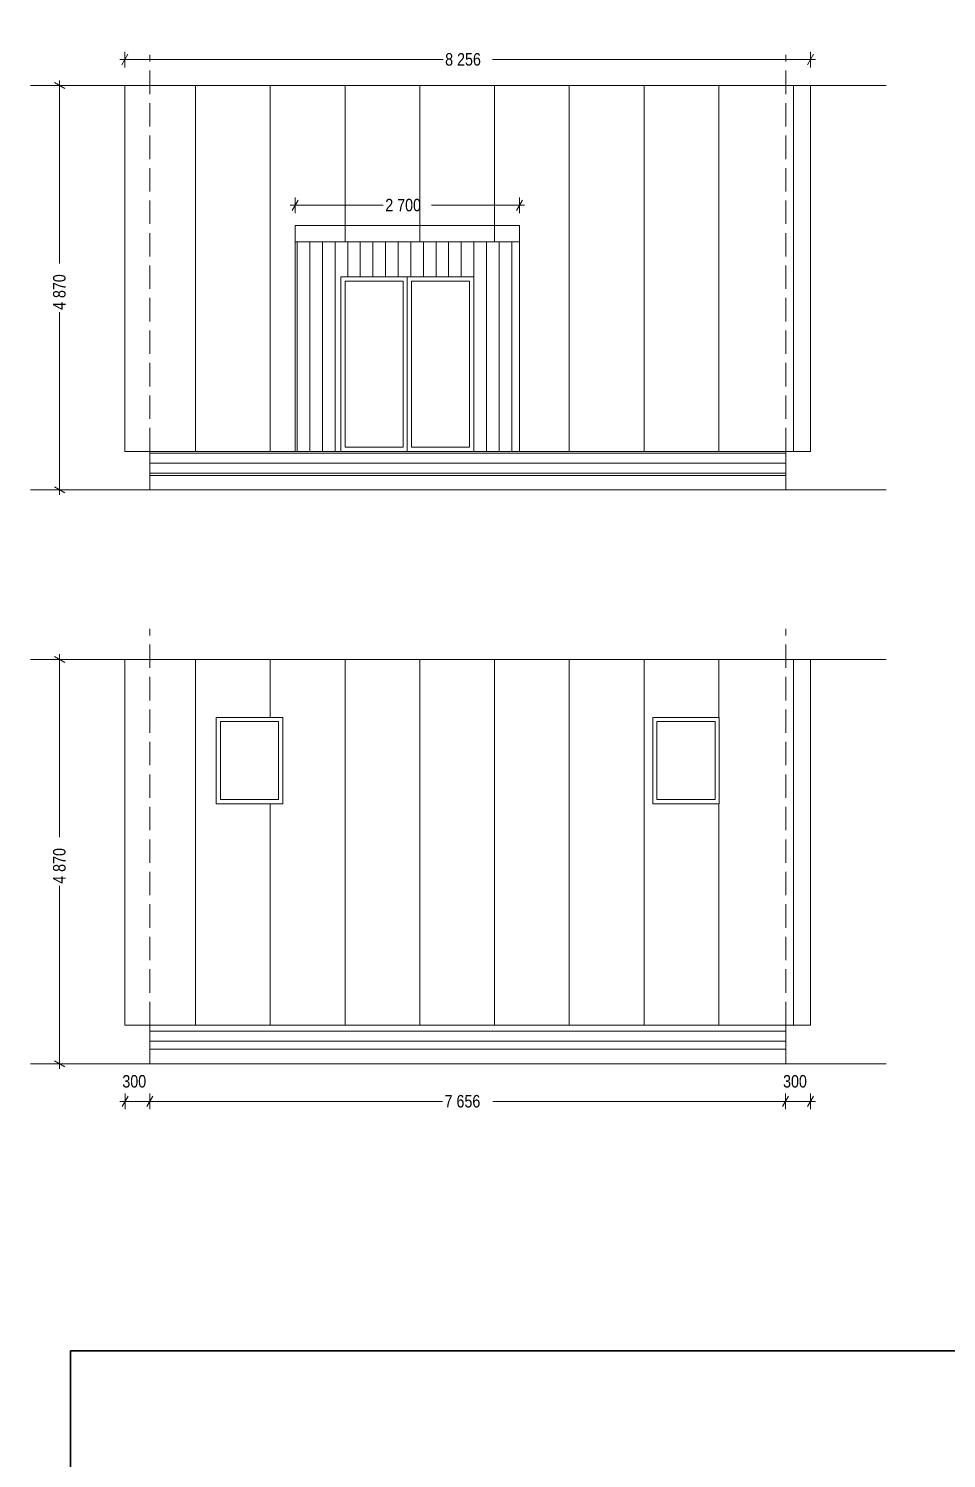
# Model space of a CAD drawing. Header units: millimetres. Extents: x -435615 to -398389, y 64121 to 101077.
# Drawn here: x -423210 to -412158, y 79814 to 97035 of the extents above; entities that cross this region are included whole.
import ezdxf

# ---------------------------------------------------------------- set-up
doc = ezdxf.new("R2010")
doc.units = ezdxf.units.MM
doc.header["$MEASUREMENT"] = 0
doc.linetypes.add('Hidden Line', pattern=[391.222223, 282.222223, -109])
for name, color, linetype, lineweight in [('2D Drafting - General_Pen_No__1', 7, 'Continuous', 13), ('2D Drafting - General_Pen_No__6', 5, 'Continuous', 35), ('Dimensioning - General_Pen_No__1', 7, 'Continuous', 13)]:
    doc.layers.add(name, color=color, linetype=linetype, lineweight=lineweight)
doc.layers.add('2D Drafting - General_Pen_No__102', color=7, linetype='Continuous', lineweight=13, true_color=0xcccccc)
doc.layers.add('2D Drafting - General_Pen_No__61', color=7, linetype='Continuous', lineweight=20, true_color=0x6a6a6a)
doc.layers.add('Dimensioning - General', color=7, linetype='Continuous')
doc.styles.add('GENERATED_STYLE_1', font='techl___.ttf')
doc.dimstyles.new('GENERATED_STYLE__1', dxfattribs={"dimtxt": 150, "dimasz": 95, "dimexe": 0.18, "dimexo": 0.0625, "dimgap": 0.09, "dimtad": 0, "dimtih": 1, "dimtoh": 1, "dimdec": 0, "dimzin": 0, "dimdsep": 46, "dimtxsty": 'GENERATED_STYLE_1', "dimblk": 'ARROWHEAD_2', "dimblk1": 'ARROWHEAD_2', "dimblk2": 'ARROWHEAD_2', "dimcen": 0.09, "dimse1": 1, "dimse2": 1, "dimclrd": 7, "dimclre": 7, "dimclrt": 7, "dimadec": 0, "dimazin": 0, "dimtfac": 1, "dimtdec": 4, "dimtmove": 0, "dimatfit": 3, "dimfxl": 1, "dimtolj": 1, "dimtzin": 0, "dimarcsym": 0})
doc.dimstyles.new('GENERATED_STYLE__2', dxfattribs={"dimtxt": 150, "dimasz": 95, "dimexe": 0.18, "dimexo": 0.0625, "dimgap": 0.09, "dimtad": 0, "dimdec": 0, "dimzin": 0, "dimdsep": 46, "dimtxsty": 'GENERATED_STYLE_1', "dimblk": 'ARROWHEAD_2', "dimblk1": 'ARROWHEAD_2', "dimblk2": 'ARROWHEAD_2', "dimcen": 0.09, "dimse1": 1, "dimse2": 1, "dimclrd": 7, "dimclre": 7, "dimclrt": 7, "dimadec": 0, "dimazin": 0, "dimtfac": 1, "dimtdec": 4, "dimtmove": 0, "dimatfit": 3, "dimfxl": 1, "dimtolj": 1, "dimtzin": 0, "dimarcsym": 0})
pattern_1 = [(90, (0, 0), (-900, 0), [])]
pattern_2 = [(0, (0, 0), (0, 120), [])]

# ---------------------------------------------------------------- blocks, each defined once
blk = doc.blocks.new('*D303')
at = {"layer": 'Dimensioning - General_Pen_No__1', "color": 7, "linetype": 'Continuous', "lineweight": 13, "transparency": 16777216}
for p, q in [((-422049, 84020), (-422049, 84208)), ((-421750, 84020), (-421750, 84208)), ((-422111, 84114), (-422049, 84114)), ((-422013, 84177), (-422085, 84052)), ((-422049, 84114), (-421750, 84114)), ((-421714, 84177), (-421786, 84052))]:
    blk.add_line(p, q, dxfattribs=at)
at = {"layer": 'Dimensioning - General_Pen_No__1', "color": 7, "lineweight": 13, "transparency": 16777216, "insert": (-422081, 84279), "char_height": 150, "attachment_point": 7, "style": 'GENERATED_STYLE_1'}
blk.add_mtext('\\A1;{\\pql;\\fTechnicLite|b0|i0|c2|p2;300}', dxfattribs=at)
blk = doc.blocks.new('ARROWHEAD_2')
at = {"color": 0, "linetype": 'Continuous', "lineweight": 0}
for p, q in [((0, 0), (-1, 0)), ((-0.38, -0.66), (0.38, 0.66))]:
    blk.add_line(p, q, dxfattribs=at)
blk = doc.blocks.new('*D304')
at = {"layer": 'Dimensioning - General_Pen_No__1', "color": 7, "linetype": 'Continuous', "lineweight": 13, "transparency": 16777216}
for p, q in [((-421750, 84020), (-421750, 84208)), ((-414094, 84020), (-414094, 84208)), ((-421714, 84177), (-421786, 84052)), ((-421750, 84114), (-418226, 84114)), ((-417618, 84114), (-414094, 84114)), ((-414058, 84177), (-414130, 84052))]:
    blk.add_line(p, q, dxfattribs=at)
at = {"layer": 'Dimensioning - General_Pen_No__1', "color": 7, "lineweight": 13, "transparency": 16777216, "char_height": 150, "attachment_point": 7, "style": 'GENERATED_STYLE_1'}
for s, insert in [('\\A1;{\\pql;\\fTechnicLite|b0|i0|c2|p2;300}', (-414125, 84279)), ('\\A1;{\\pql;\\fTechnicLite|b0|i0|c2|p2;7\xa0656}', (-418201, 84039))]:
    blk.add_mtext(s, dxfattribs=dict(at, insert=insert))
blk = doc.blocks.new('*D305')
at = {"layer": 'Dimensioning - General_Pen_No__1', "color": 7, "linetype": 'Continuous', "lineweight": 13, "transparency": 16777216}
for p, q in [((-414094, 84020), (-414094, 84208)), ((-413794, 84020), (-413794, 84208)), ((-414058, 84177), (-414130, 84052)), ((-414094, 84114), (-413794, 84114)), ((-413830, 84052), (-413758, 84177)), ((-413794, 84114), (-413733, 84114))]:
    blk.add_line(p, q, dxfattribs=at)
blk = doc.blocks.new('*D311')
at = {"layer": 'Dimensioning - General_Pen_No__1', "color": 7, "linetype": 'Continuous', "lineweight": 13, "transparency": 16777216}
for p, q in [((-420061, 94907), (-420000, 94907)), ((-419964, 94970), (-420036, 94845)), ((-420000, 94813), (-420000, 95001)), ((-420000, 94907), (-418940, 94907)), ((-418359, 94907), (-417300, 94907)), ((-417336, 94845), (-417264, 94970)), ((-417300, 94813), (-417300, 95001)), ((-417300, 94907), (-417239, 94907))]:
    blk.add_line(p, q, dxfattribs=at)
at = {"layer": 'Dimensioning - General_Pen_No__1', "color": 7, "lineweight": 13, "transparency": 16777216, "insert": (-418915, 94832), "char_height": 150, "attachment_point": 7, "style": 'GENERATED_STYLE_1'}
blk.add_mtext('\\A1;{\\pql;\\fTechnicLite|b0|i0|c2|p2;2\xa0700}', dxfattribs=at)
blk = doc.blocks.new('*D312')
at = {"layer": 'Dimensioning - General_Pen_No__1', "color": 7, "linetype": 'Continuous', "lineweight": 13, "transparency": 16777216}
for p, q in [((-422744, 96349), (-422931, 96349)), ((-422775, 96313), (-422900, 96385)), ((-422838, 96349), (-422838, 96410)), ((-422838, 94207), (-422838, 96349)), ((-422838, 91479), (-422838, 93621)), ((-422744, 91479), (-422931, 91479)), ((-422900, 91515), (-422775, 91443)), ((-422838, 91418), (-422838, 91479))]:
    blk.add_line(p, q, dxfattribs=at)
at = {"layer": 'Dimensioning - General_Pen_No__1', "color": 7, "lineweight": 13, "transparency": 16777216, "insert": (-422763, 93646), "char_height": 150, "attachment_point": 7, "rotation": 90, "style": 'GENERATED_STYLE_1'}
blk.add_mtext('\\A1;{\\pql;\\fTechnicLite|b0|i0|c2|p2;4\xa0870}', dxfattribs=at)
blk = doc.blocks.new('*D313')
at = {"layer": 'Dimensioning - General_Pen_No__1', "color": 7, "linetype": 'Continuous', "lineweight": 13, "transparency": 16777216}
for p, q in [((-422744, 89438), (-422931, 89438)), ((-422775, 89402), (-422900, 89474)), ((-422838, 89438), (-422838, 89499)), ((-422838, 87296), (-422838, 89438)), ((-422838, 84568), (-422838, 86710)), ((-422744, 84568), (-422931, 84568)), ((-422900, 84604), (-422775, 84532)), ((-422838, 84507), (-422838, 84568))]:
    blk.add_line(p, q, dxfattribs=at)
at = {"layer": 'Dimensioning - General_Pen_No__1', "color": 7, "lineweight": 13, "transparency": 16777216, "insert": (-422763, 86735), "char_height": 150, "attachment_point": 7, "rotation": 90, "style": 'GENERATED_STYLE_1'}
blk.add_mtext('\\A1;{\\pql;\\fTechnicLite|b0|i0|c2|p2;4\xa0870}', dxfattribs=at)
blk = doc.blocks.new('*D314')
at = {"layer": 'Dimensioning - General_Pen_No__1', "color": 7, "linetype": 'Continuous', "lineweight": 13, "transparency": 16777216}
for p, q in [((-422112, 96662), (-422050, 96662)), ((-422014, 96725), (-422086, 96600)), ((-422050, 96568), (-422050, 96756)), ((-422050, 96662), (-418219, 96662)), ((-417625, 96662), (-413794, 96662)), ((-413830, 96600), (-413758, 96725)), ((-413794, 96568), (-413794, 96756)), ((-413794, 96662), (-413733, 96662))]:
    blk.add_line(p, q, dxfattribs=at)
at = {"layer": 'Dimensioning - General_Pen_No__1', "color": 7, "lineweight": 13, "transparency": 16777216, "insert": (-418194, 96587), "char_height": 150, "attachment_point": 7, "style": 'GENERATED_STYLE_1'}
blk.add_mtext('\\A1;{\\pql;\\fTechnicLite|b0|i0|c2|p2;8\xa0256}', dxfattribs=at)

msp = doc.modelspace()

# ---------------------------------------------------------------- hatches: boundary and pattern name
at = {"layer": '2D Drafting - General_Pen_No__1', "linetype": 'Continuous', "lineweight": 13}
h = msp.add_hatch(dxfattribs=at)
h.set_pattern_fill('PLANK_FLOOR_VERT', style=0, pattern_type=2)
h.set_pattern_definition([(90, (0, 0), (-152, 0), [])])
h.paths.add_polyline_path([(-419999.8, 91942.9), (-419999.8, 94468.3), (-417299.8, 94468.3), (-417299.8, 91942.9), (-417849.8, 91942.9), (-417849.8, 94042.9), (-419449.8, 94042.9), (-419449.8, 91942.9)])
at = {"layer": '2D Drafting - General_Pen_No__61', "linetype": 'Continuous', "lineweight": 20, "true_color": 0x6a6a6a}
h = msp.add_hatch(dxfattribs=at)
h.set_pattern_fill('VALTSKATUS', color=251, style=0, pattern_type=2)
h.set_pattern_definition(pattern_1)
h.paths.add_polyline_path([(-422050.4, 91942.9), (-422050.4, 96349), (-413794.2, 96349), (-413794.2, 91942.9), (-417299.8, 91942.9), (-417299.8, 94664.3), (-419999.8, 94664.3), (-419999.8, 91942.9)])
h = msp.add_hatch(dxfattribs=at)
h.set_pattern_fill('VALTSKATUS', color=251, style=0, pattern_type=2)
h.set_pattern_definition(pattern_1)
h.paths.add_polyline_path([(-419999.8, 94468.3), (-419999.8, 94664.3), (-417299.8, 94664.3), (-417299.8, 94468.3)])
h = msp.add_hatch(dxfattribs=at)
h.set_pattern_fill('PLANK_FLOOR_HORISONT', color=251, style=0, pattern_type=2)
h.set_pattern_definition(pattern_2)
h.paths.add_polyline_path([(-414093.8, 91653.9), (-421749.8, 91653.9), (-421749.8, 91942.9), (-414093.8, 91942.9)])
h = msp.add_hatch(dxfattribs=at)
h.set_pattern_fill('VALTSKATUS', color=251, style=0, pattern_type=2)
h.set_pattern_definition(pattern_1)
h.paths.add_polyline_path([(-422049.4, 89438), (-413794.2, 89438), (-413794.2, 85031.9), (-422049.4, 85031.9)])
h.paths.add_polyline_path([(-415693.8, 88738), (-414893.8, 88738), (-414893.8, 87698.8), (-415693.8, 87698.8)], flags=0)
h.paths.add_polyline_path([(-420949.8, 88738), (-420149.8, 88738), (-420149.8, 87698.8), (-420949.8, 87698.8)], flags=0)
h = msp.add_hatch(dxfattribs=at)
h.set_pattern_fill('PLANK_FLOOR_HORISONT', color=251, style=0, pattern_type=2)
h.set_pattern_definition(pattern_2)
h.paths.add_polyline_path([(-414093.8, 84742.9), (-421749.8, 84742.9), (-421749.8, 85031.9), (-414093.8, 85031.9)])

# ---------------------------------------------------------------- linework, layer by layer
at = {"layer": '2D Drafting - General_Pen_No__1', "color": 7, "linetype": 'Continuous', "lineweight": 13}
for p, q in [((-412882.7, 96349), (-423188.7, 96349)), ((-417248.3, 96349), (-422742.5, 96349)), ((-412882.7, 91479), (-423188.7, 91479)), ((-412882.7, 89438), (-423188.7, 89438)), ((-417248.3, 89438), (-422742.5, 89438)), ((-412882.7, 84568), (-423188.7, 84568))]:
    msp.add_line(p, q, dxfattribs=at)
at = {"layer": '2D Drafting - General_Pen_No__1', "color": 7, "linetype": 'Continuous', "lineweight": 13, "flags": 128}
for points in [[(-422050.4, 91942.9), (-422050.4, 96349), (-413794.2, 96349), (-413794.2, 91942.9), (-417299.8, 91942.9), (-417299.8, 94664.3), (-419999.8, 94664.3), (-419999.8, 91942.9)], [(-419999.8, 94468.3), (-419999.8, 94664.3), (-417299.8, 94664.3), (-417299.8, 94468.3)], [(-419999.8, 91942.9), (-419999.8, 94468.3), (-417299.8, 94468.3), (-417299.8, 91942.9), (-417849.8, 91942.9), (-417849.8, 94042.9), (-419449.8, 94042.9), (-419449.8, 91942.9)], [(-419449.8, 94042.9), (-418649.8, 94042.9), (-418649.8, 91942.9), (-419449.8, 91942.9)], [(-419449.8, 94042.9), (-417849.8, 94042.9), (-417849.8, 91942.9), (-419449.8, 91942.9)], [(-417849.8, 94042.9), (-418649.8, 94042.9), (-418649.8, 91942.9), (-417849.8, 91942.9)], [(-418699.8, 93992.9), (-419399.8, 93992.9), (-419399.8, 91992.9), (-418699.8, 91992.9)], [(-418599.8, 93992.9), (-417899.8, 93992.9), (-417899.8, 91992.9), (-418599.8, 91992.9)], [(-414093.8, 91653.9), (-421749.8, 91653.9), (-421749.8, 91942.9), (-414093.8, 91942.9)], [(-414093.8, 91479), (-421749.8, 91479), (-421749.8, 91653.9), (-414093.8, 91653.9)], [(-422049.4, 89438), (-413794.2, 89438), (-413794.2, 85031.9), (-422049.4, 85031.9)], [(-420949.8, 88738), (-420149.8, 88738), (-420149.8, 87698.8), (-420949.8, 87698.8)], [(-420149.8, 88738), (-420949.8, 88738), (-420949.8, 87698.8), (-420149.8, 87698.8)], [(-420199.8, 88688), (-420899.8, 88688), (-420899.8, 87748.8), (-420199.8, 87748.8)], [(-415693.8, 88738), (-414893.8, 88738), (-414893.8, 87698.8), (-415693.8, 87698.8)], [(-414893.8, 88738), (-415693.8, 88738), (-415693.8, 87698.8), (-414893.8, 87698.8)], [(-414943.8, 88688), (-415643.8, 88688), (-415643.8, 87748.8), (-414943.8, 87748.8)], [(-414093.8, 84742.9), (-421749.8, 84742.9), (-421749.8, 85031.9), (-414093.8, 85031.9)], [(-414093.8, 84568), (-421749.8, 84568), (-421749.8, 84742.9), (-414093.8, 84742.9)]]:
    msp.add_lwpolyline(points, close=True, dxfattribs=at)
at = {"layer": '2D Drafting - General_Pen_No__102', "color": 254, "linetype": 'Hidden Line', "lineweight": 13, "true_color": 0xcccccc}
for p, q in [((-421749.8, 91942.9), (-421749.8, 96717.6)), ((-414093.8, 91942.9), (-414093.8, 96717.6)), ((-421749.8, 85031.9), (-421749.8, 89806.6)), ((-414093.8, 85031.9), (-414093.8, 89806.6))]:
    msp.add_line(p, q, dxfattribs=at)
at = {"layer": '2D Drafting - General_Pen_No__6', "color": 5, "linetype": 'Continuous', "lineweight": 35, "flags": 128}
msp.add_lwpolyline([(-422705.9, 81110.9), (-408879.6, 81110.9), (-408879.6, 69379.5), (-422705.9, 69379.5)], close=True, dxfattribs=at)

# ---------------------------------------------------------------- dimensions: what is measured, and where the dimension line sits
at = {"layer": 'Dimensioning - General', "color": 7, "linetype": 'Continuous', "lineweight": 13}
for base, p1, p2, picture, middle in [((-413794.2, 96662.2), (-422050.4, 96349), (-413794.2, 96349), '*D314', (-417936.6, 96662.2)), ((-417299.8, 94907.2), (-419999.8, 94664.3), (-417299.8, 94664.3), '*D311', (-418657.6, 94907.2)), ((-421749.8, 84114.2), (-422049.4, 85031.9), (-421749.8, 85031.9), '*D303', (-421909.1, 84354.2)), ((-414093.8, 84114.2), (-421749.8, 85031.9), (-414093.8, 85031.9), '*D304', (-417943.4, 84114.2)), ((-413794.2, 84114.2), (-414093.8, 85031.9), (-413794.2, 85031.9), '*D305', (-413953.5, 84354.2))]:
    dim = msp.add_linear_dim(base=base, p1=p1, p2=p2, dimstyle='GENERATED_STYLE__1', dxfattribs=at)
    dim.commit()
    dim.dimension.update_dxf_attribs({"geometry": picture, "text_midpoint": middle, "dimtype": 160})
for base, p1, p2, picture, middle in [((-422837.6, 96349), (-423188.7, 91479), (-422742.5, 96349), '*D312', (-422837.6, 93903.3)), ((-422837.6, 89438), (-423188.7, 84568), (-422742.5, 89438), '*D313', (-422837.6, 86992.3))]:
    dim = msp.add_linear_dim(base=base, p1=p1, p2=p2, angle=90, dimstyle='GENERATED_STYLE__2', dxfattribs=at)
    dim.commit()
    dim.dimension.update_dxf_attribs({"geometry": picture, "text_midpoint": middle, "dimtype": 160, "text_rotation": 90})

doc.saveas('drawing.dxf')
